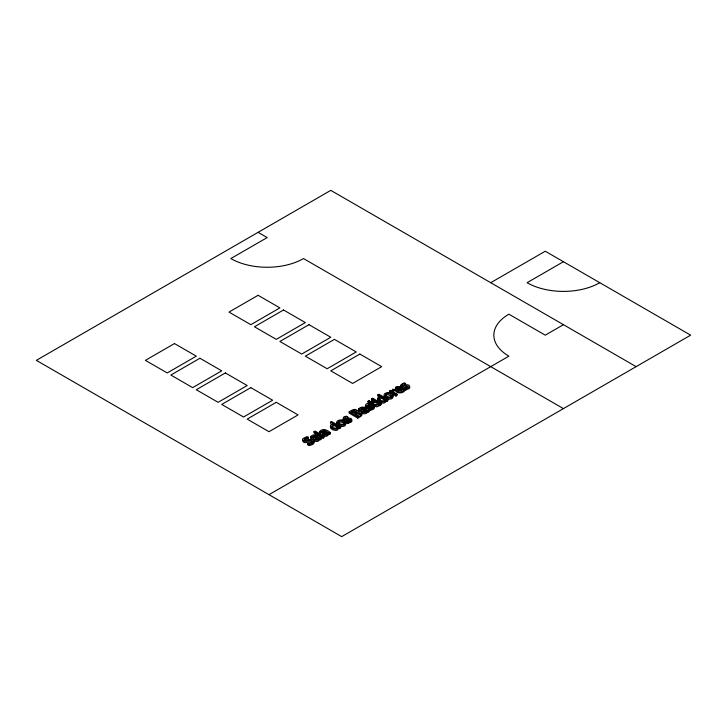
<?xml version="1.0" encoding="UTF-8"?>
<svg xmlns="http://www.w3.org/2000/svg" width="727" height="727" viewBox="0 0 727 727"><rect width="100%" height="100%" fill="white"/><g stroke="black" fill="none" stroke-linecap="round" stroke-linejoin="round"><path stroke-width="1.09" d="M347.742 418.143L347.688 416.916L346.579 416.207C340.89 416.18 343.28 422.169 347.606 419.552C356.639 418.661 343.462 421.896 347.906 422.114L351.177 420.815A3.499 2.017 0 0 0 351.895 419.752C351.086 416.907 347.424 418.634 345.461 419.125C341.844 418.598 348.905 415.044 347.742 418.143L344.562 419.215M377.595 399.596L378.576 401.513L382.484 403.067A2.944 1.699 0 0 0 384.528 402.822L385.919 401.813L386.191 399.696L386.855 400.077L387.945 399.45L387.945 400.704L386.855 401.34L386.191 400.959M338.909 426.994L338.909 428.248L339.573 428.63L340.663 428.003L340.663 426.74L339.573 427.376L338.909 426.994L337.255 428.857A2.944 1.699 0 0 1 335.211 429.103C333.266 428.948 329.022 427.24 330.821 424.804A4.162 2.408 0 0 1 333.357 423.777L330.549 422.16L330.549 423.423M338.909 428.248L337.255 430.12A2.944 1.699 0 0 1 335.211 430.357C333.311 430.084 329.731 428.939 330.494 426.458M386.191 399.696L384.528 401.558A2.944 1.699 0 0 1 382.484 401.804C380.539 401.649 376.295 399.941 378.104 397.505A4.162 2.408 0 0 1 380.63 396.488L377.822 394.861L377.822 396.124L379.694 397.206M319.698 438.054C319.171 440.716 314.973 440.925 313.573 438.89L313.519 438.436C319.744 431.738 312.065 438.081 310.502 436.836C313.537 433.038 318.499 435.128 321.47 437.827L321.47 439.081L320.389 439.708L319.698 439.308L319.698 438.054L320.389 438.445L321.47 437.827M319.698 439.308C319.171 441.971 314.973 442.18 313.573 440.153L313.719 439.199M328.649 432.883C328.122 435.546 323.933 435.755 322.524 433.719L322.47 433.265C328.704 426.576 321.025 432.91 319.453 431.665C322.488 427.867 327.459 429.966 330.431 432.656L330.431 433.91L329.34 434.537L328.649 434.137L328.649 432.883L329.34 433.283L330.431 432.656M328.649 434.137C328.122 436.8 323.933 437.009 322.524 434.982L323.061 433.565M367.653 410.364L367.653 411.627L368.344 412.027L369.425 411.4L369.425 410.137L368.344 410.764L367.653 410.364C367.117 413.027 362.927 413.236 361.528 411.209L361.464 410.746C367.698 404.058 360.019 410.401 358.447 409.147C361.755 405.039 366.99 407.892 370.17 410.519L373.433 409.219A3.499 2.017 0 0 0 374.16 408.165L374.005 407.511M367.653 411.627C367.144 414.145 363.509 414.399 361.837 412.891M337.991 426.458L336.619 428.039A1.69 0.972 0 0 1 335.256 428.176C332.284 428.294 330.176 424.432 334.256 424.304L337.991 426.458L337.991 427.721L334.256 425.559L331.894 426.713M385.274 399.168L383.892 400.75A1.69 0.972 0 0 1 382.529 400.877C379.558 401.004 377.449 397.142 381.539 397.006L385.274 399.168L385.274 400.423L381.539 398.269L379.167 399.414M323.96 434.51L325.95 432.583L325.95 431.32L327.75 432.356L327.75 433.619L325.95 432.583M318.562 439.553L318.789 438.79L316.99 437.745L316.99 436.491L318.789 437.527C318.199 441.171 312.165 438.127 316.99 436.491M327.75 432.356C327.15 436 321.125 432.956 325.95 431.32M366.744 409.846C366.144 413.49 360.119 410.446 364.945 408.801L366.744 409.846L366.744 411.1L364.945 410.064L364.945 408.801M403.54 390.145L403.703 388.518L404.894 389.209L404.894 390.463C403.003 394.17 394.643 393.67 395.17 389.109M396.197 389.872L397.424 388.618L399.523 388.572M365.272 406.484C365.39 410.246 370.325 407.165 372.415 407.693M400.831 385.955C401.022 390.09 406.32 385.946 408.329 387.473M361.673 411.509L361.528 412.463M391.653 391.671L392.117 390.872M392.535 392.362L394.098 391.017L394.098 389.763L392.962 389.109L391.544 390.999L390.581 390.435L389.49 391.071L389.49 392.326L395.97 396.07L397.06 395.443L397.06 394.179L392.462 391.526L394.098 389.763M304.122 440.517C304.731 438.154 309.139 440.026 308.484 437.4L307.103 436.6L302.995 438.535A3.899 2.245 0 0 0 302.614 439.808C304.967 443.933 309.766 438.59 312.674 440.953C313.073 444.033 307.112 441.898 307.848 444.688L309.284 445.524C311.038 445.251 315.718 443.761 313.673 441.325M315.091 439.353L316.99 437.745M363.037 411.664L364.945 410.064M404.894 389.209C397.923 398.005 388.945 382.402 402.285 387.555L402.285 388.818L398.687 390.89M343.617 418.67L342.899 419.679L343.289 420.624M372.951 400.622L373.851 401.14L371.842 402.304C374.16 405.648 377.104 403.985 379.367 404.33L375.941 405.602L370.752 402.931L370.016 403.358L370.007 405.284L366.826 406.366M379.367 404.33L378.885 406.029L376.45 406.902L370.752 404.194L370.016 404.621M402.376 385.837L405.557 384.756L405.557 383.502L404.394 382.829C391.062 389.136 417.416 383.62 404.557 387.991L404.494 389.281L405.721 389.99L408.992 388.691A3.499 2.017 0 0 0 409.719 387.636L409.555 386.982M490.725 282.703L545.25 251.224L690.65 335.165L341.69 536.635L36.35 360.356L330.785 190.365L636.125 366.644M563.425 261.72L527.075 282.703A51.408 29.68 0 0 0 599.775 282.703M314 431.711L315.091 431.084L324.124 436.291L324.124 437.554L323.033 438.181L314 432.974L314 431.711L323.033 436.927L324.124 436.291M330.549 422.16L331.639 421.533L340.663 426.74M377.822 394.861L378.912 394.234L387.945 399.45M349.16 411.864C351.314 410.501 355.212 407.765 357.33 410.655L357.384 411.118C361.555 410.61 364.627 414.899 357.802 416.853L349.16 411.864L349.16 413.118L357.802 418.107C359.029 417.207 363.436 415.835 361.555 413.581M373.86 398.841L372.615 399.559L372.615 400.813L371.488 400.168L371.488 398.905L372.724 398.187L373.86 398.841L373.851 402.404L372.515 403.176M369.852 403.667L367.989 402.594L367.989 401.331L369.08 400.704L370.943 401.777L374.868 399.514L381.348 403.258L381.348 404.512L380.257 405.139L373.778 401.404M307.848 443.434L309.284 444.261C311.247 444.215 316.281 441.889 313.219 439.744C310.293 437.636 306.894 441.971 304.186 439.726L305.049 438.299L308.484 437.4M369.107 404.094L369.107 402.831L369.852 402.413L367.989 401.331M369.943 404.058L368.834 403.358C363.155 403.331 365.536 409.319 369.861 406.702C378.894 405.811 365.726 409.047 370.17 409.265L373.433 407.965A3.499 2.017 0 0 0 374.16 406.902C374.768 403.194 359.129 408.801 369.943 404.058L370.007 405.284M310.502 436.836L310.502 438.09C312.247 439.89 313.728 435.391 315.918 437.127M319.453 431.665L319.453 432.919C321.17 434.746 322.352 430.557 324.496 431.774M358.447 409.147L358.447 410.41C360.201 412.2 361.683 407.711 363.863 409.437M402.285 387.555L397.787 390.154L401.213 390.69L403.703 388.518M404.494 388.027L405.721 388.736L408.992 387.436A3.499 2.017 0 0 0 409.719 386.373C408.901 383.529 405.239 385.255 403.276 385.746C399.623 385.201 406.838 381.648 405.502 384.792L404.394 384.083M307.848 444.688L309.011 444.57M351.477 420.07L351.895 421.015A3.499 2.017 0 0 1 351.177 422.069L347.906 423.368L346.679 422.669L347.315 422.587M373.778 400.141L380.257 403.885L381.348 403.258M389.49 391.071L395.97 394.806L397.06 394.179M268.99 494.669L508.9 356.157A51.408 29.68 0 0 1 508.9 314.182L545.25 335.165L563.425 324.678M352.395 412.382L354.54 411.591L356.194 412.563M356.085 414.281L358.411 413.481L360.537 414.699M348.933 422.233L349.723 421.887M370.352 409.601L368.943 409.81L368.998 408.519M350.15 420.542L345.916 421.296L343.662 420.888M258.085 232.331L267.172 237.584L230.822 258.567A51.408 29.68 0 0 0 303.522 258.567L563.425 408.619M401.686 388.472L402.285 388.818M371.488 398.905L372.615 399.559M372.951 401.877L373.851 402.404M378.394 405.021L379.367 405.584M369.107 402.831L370.016 403.358M312.674 442.207C309.766 439.853 304.967 445.197 302.623 441.062A3.899 2.245 0 0 1 302.723 440.208M391.744 396.524L388.163 394.679A2.072 1.2 0 0 0 386.682 394.87L385.873 395.334A2.09 1.209 0 0 0 385.528 395.888M392.871 395.797C394.488 400.395 385.037 400.077 384.101 396.27A3.653 2.108 0 0 1 384.138 395.797M345.589 423.096C347.215 427.694 337.764 427.367 336.819 423.568A3.653 2.108 0 0 1 337.074 422.641M344.607 424.132L343.217 422.796L340.881 421.978A2.072 1.2 0 0 0 339.4 422.169L338.6 422.632A2.09 1.209 0 0 0 338.364 422.905M405.721 388.736L405.721 389.99M395.97 394.806L395.97 396.07M386.855 400.077L386.855 401.34M381.539 397.006L381.539 398.269M380.257 403.885L380.257 405.139M370.752 402.931L370.752 404.194M370.17 409.265L370.17 410.519M369.08 400.704L369.08 401.967M368.344 410.764L368.344 412.027M359.556 409.792L359.556 411.046M357.802 416.853L357.802 418.107M350.514 419.597L350.514 420.851M347.906 422.114L347.906 423.368M346.743 421.369L346.679 422.669M339.573 427.376L339.573 428.63M334.256 424.304L334.256 425.559M329.34 433.283L329.34 434.537M323.033 436.927L323.033 438.181M320.562 432.301L320.562 433.565M320.389 438.445L320.389 439.708M311.61 437.472L311.61 438.735M309.284 444.261L309.284 445.524M308.393 437.445L308.393 438.708M307.93 443.388L307.93 444.642M378.104 398.769A4.162 2.408 0 0 1 378.585 398.414M346.079 422.796C344.88 426.604 338.164 425.631 336.819 422.305A3.653 2.108 0 0 1 337.455 420.969C340.036 418.97 344.689 419.824 346.079 422.796M393.352 395.506C392.162 399.314 385.437 398.332 384.101 395.015A3.653 2.108 0 0 1 384.737 393.67C387.309 391.671 391.962 392.525 393.352 395.506M356.194 411.3L353.822 413.227L351.286 411.764L354.185 410.355L356.194 411.3M360.537 413.436L357.966 415.617L354.776 413.781L358.411 412.218L360.537 413.436M396.369 388.073L396.951 389.672L400.386 387.691L398.278 387.155L396.369 388.073M344.625 423.178C343.235 425.477 339.391 424.15 338.264 422.233A2.09 1.209 0 0 1 338.6 421.369L339.4 420.906A2.072 1.2 0 0 1 340.881 420.715L343.217 421.533L344.625 423.178M391.908 395.879C390.517 398.187 386.664 396.851 385.537 394.934A2.09 1.209 0 0 1 385.883 394.079L386.682 393.616A2.072 1.2 0 0 1 388.163 393.425L390.49 394.234L391.908 395.879M174.48 343.562L145.4 360.356L167.21 372.942L196.29 356.157L174.48 343.562M258.085 295.298L229.005 312.083L250.815 324.678L279.895 307.885L258.085 295.298M199.925 358.257L170.845 375.041L192.655 387.636L221.735 370.843L199.925 358.257M283.53 309.984L254.45 326.777L276.26 339.364L305.34 322.579L283.53 309.984M225.37 372.942L196.29 389.736L218.1 402.322L247.18 385.537L225.37 372.942M308.975 324.678L279.895 341.463L301.705 354.058L330.785 337.264L308.975 324.678M250.815 387.636L221.735 404.421L243.545 417.016L272.625 400.223L250.815 387.636M334.42 339.364L305.34 356.157L327.15 368.743L356.23 351.959L334.42 339.364M276.26 402.322L247.18 419.115L268.99 431.702L298.07 414.917L276.26 402.322M359.865 354.058L330.785 370.843L352.595 383.438L381.675 366.644L359.865 354.058"/></g></svg>
